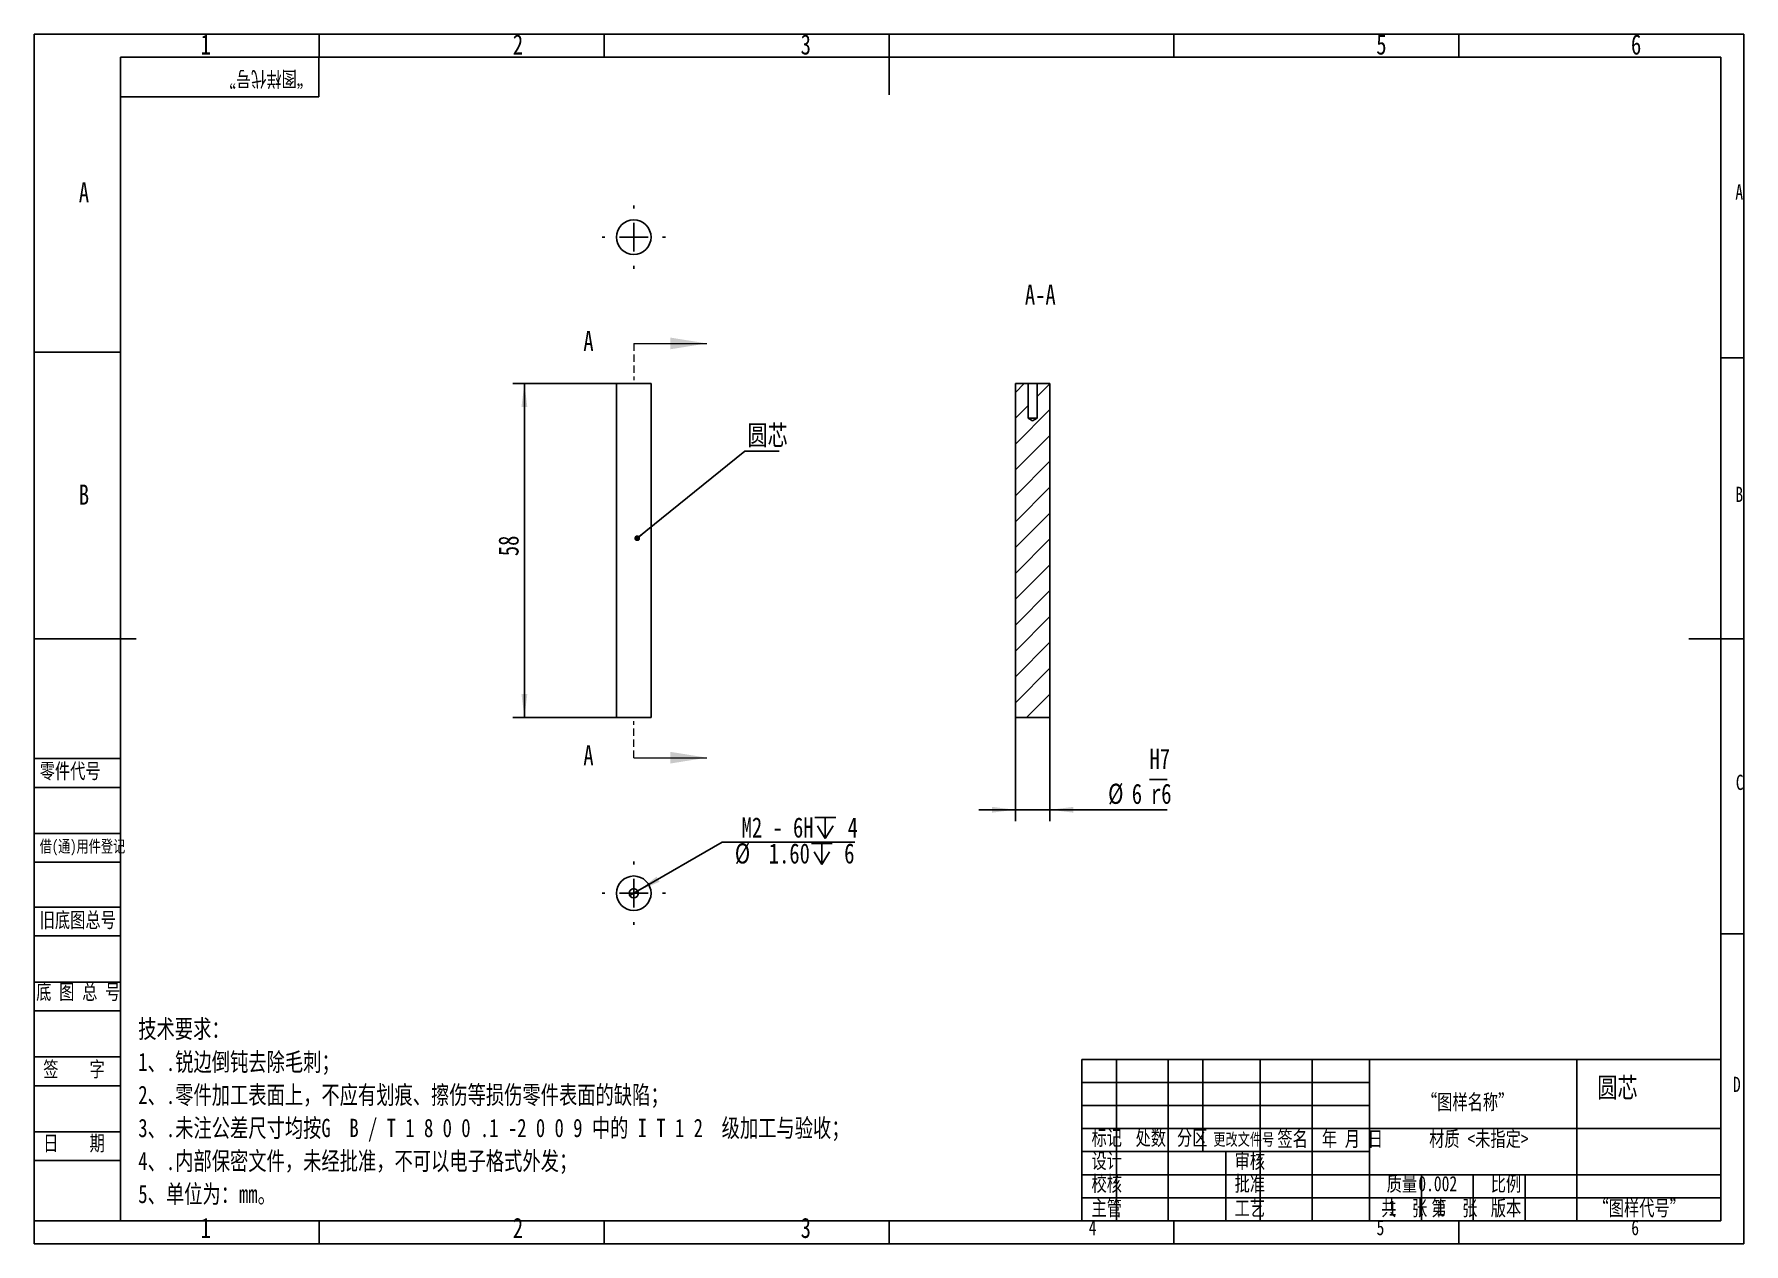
# Model space of a CAD drawing. Header units: millimetres. Extents: x 0 to 297, y 0 to 210.
import ezdxf

# ---------------------------------------------------------------- set-up
doc = ezdxf.new("R2010")
doc.units = ezdxf.units.MM
doc.linetypes.add('HIDDEN', pattern=[1.905, 1.27, -0.635])
doc.layers.add('图框', color=7, linetype='Continuous')
doc.layers.add('粗实线层', color=7, linetype='Continuous', lineweight=25)
doc.styles.add('SLDTEXTSTYLE0', font='HYSWLONGFANGSONG.TTF', dxfattribs={"bigfont": 'bigfont'})
doc.styles.add('SLDTEXTSTYLE1', font='HYSWLONGFANGSONG.TTF')
doc.styles.add('SLDTEXTSTYLE2', font='长仿宋体', dxfattribs={"bigfont": 'bigfont'})
doc.styles.get("Standard").update_dxf_attribs({"font": 'HYSWLONGFANGSONG.TTF'})
doc.dimstyles.new('SLDDIMSTYLE0', dxfattribs={"dimtxt": 3.5, "dimasz": 4.08, "dimexe": 0, "dimexo": 0.0625, "dimgap": 0.875, "dimtad": 2, "dimrnd": 1e-09, "dimzin": 12, "dimdsep": 46, "dimtxsty": 'SLDTEXTSTYLE1', "dimsah": 1, "dimcen": 0.09, "dimadec": 0, "dimazin": 3, "dimtfac": 1, "dimtofl": 0, "dimtmove": 0, "dimatfit": 3, "dimfxl": 0, "dimfrac": 2, "dimtolj": 1, "dimtzin": 12, "dimarcsym": 0})
doc.dimstyles.new('SLDDIMSTYLE1', dxfattribs={"dimtxt": 0.18, "dimasz": 1.016, "dimexe": 0, "dimexo": 0.0625, "dimgap": 0, "dimtad": 0, "dimtih": 1, "dimtoh": 1, "dimdec": 0, "dimrnd": 1e-09, "dimzin": 0, "dimdsep": 46, "dimtxsty": 'Standard', "dimblk1": 'DOT', "dimblk2": 'DOT', "dimsah": 1, "dimcen": 0.09, "dimadec": 0, "dimazin": 0, "dimtfac": 1.016, "dimtdec": 0, "dimtofl": 0, "dimtmove": 0, "dimatfit": 3, "dimldrblk": 'DOT', "dimfxl": 0, "dimfrac": 2, "dimtolj": 1, "dimtzin": 0, "dimarcsym": 0})
doc.dimstyles.new('SLDDIMSTYLE2', dxfattribs={"dimtxt": 3.5, "dimasz": 4.08, "dimexe": 0, "dimexo": 0.0625, "dimgap": 0.875, "dimtad": 0, "dimtih": 1, "dimtoh": 1, "dimdec": 6, "dimrnd": 1e-09, "dimzin": 12, "dimdsep": 46, "dimtxsty": 'SLDTEXTSTYLE1', "dimblk1": 'NONE', "dimsah": 1, "dimcen": 0, "dimadec": 0, "dimazin": 3, "dimtfac": 1, "dimtmove": 0, "dimatfit": 3, "dimldrblk": 'NONE', "dimfxl": 0, "dimfrac": 2, "dimtolj": 1, "dimtzin": 12, "dimarcsym": 0})
doc.dimstyles.new('SLDDIMSTYLE3', dxfattribs={"dimtxt": 3.5, "dimasz": 4.08, "dimexe": 0, "dimexo": 0.0625, "dimgap": 0.875, "dimtad": 2, "dimrnd": 1e-09, "dimzin": 12, "dimdsep": 46, "dimtxsty": 'SLDTEXTSTYLE1', "dimsah": 1, "dimcen": 0.09, "dimadec": 0, "dimazin": 3, "dimtfac": 1, "dimtmove": 0, "dimatfit": 0, "dimfxl": 0, "dimfrac": 2, "dimtolj": 1, "dimarcsym": 0})

# ---------------------------------------------------------------- blocks, each defined once
blk = doc.blocks.new('SW_NOTE_0')
at = {"layer": '图框', "color": 0, "char_height": 3.175, "attachment_point": 1, "style": 'SLDTEXTSTYLE0'}
for s, insert in [('\\M+18B5A术\\M+19776\\M+18B81\\M+18146', (0, 4.09)), ('1\\M+18141.锐边\\M+1937C钝\\M+18B8E\\M+18F9C\\M+196D1\\M+18E68\\M+18147', (0, -1.64)), ('2\\M+18141.\\M+197EB\\M+18C8F\\M+189C1\\M+18D48\\M+1955C\\M+196CA\\M+18FE3\\M+18143\\M+19573应\\M+1974C划\\M+18DAD\\M+18141\\M+18E43伤\\M+19399损伤\\M+197EB\\M+18C8F\\M+1955C\\M+196CA\\M+19349\\M+1E39E\\M+1E89C\\M+18147', (0, -7.37)), ('3\\M+18141.\\M+196A2\\M+1928D\\M+18CF6\\M+18DB7\\M+18EDA\\M+190A1\\M+18BCF\\M+188C2G  B / T 1 8 0 0 .1 -2 0 0 9 \\M+19286\\M+19349 I T 1 2  级\\M+189C1\\M+18D48\\M+1975E验\\M+19DBE\\M+18147', (0, -13.11)), ('4\\M+18141.\\M+193E0\\M+19594\\M+195DB\\M+196A7\\M+195B6\\M+18C8F\\M+18143\\M+196A2经\\M+194E1\\M+18F79\\M+18143\\M+19573\\M+189C2\\M+188C8电\\M+18E71\\M+18A69\\M+18EAE\\M+18A4F发\\M+18147', (0, -18.84)), ('5\\M+18141单\\M+188CA为\\M+18146mm\\M+18142', (0, -24.57))]:
    blk.add_mtext(s, dxfattribs=dict(at, insert=insert))
blk = doc.blocks.new('_D')
at = {"layer": '图框'}
for p, q in [((101.16, 149.54), (83.16, 149.54)), ((85.16, 149.54), (85.16, 91.54)), ((101.16, 91.54), (83.16, 91.54))]:
    blk.add_line(p, q, dxfattribs=at)
for points in [[(85.16, 149.54), (84.65, 145.46), (85.67, 145.46)], [(85.16, 91.54), (85.67, 95.62), (84.65, 95.62)]]:
    blk.add_solid(points, dxfattribs=at)
at = {"layer": '图框', "insert": (80.65, 119.57), "char_height": 3.5, "attachment_point": 1, "rotation": 90, "style": 'SLDTEXTSTYLE1'}
blk.add_mtext('58', dxfattribs=at)
blk = doc.blocks.new('SW_NOTE_1')
at = {"layer": '图框', "color": 0}
blk.add_line((6, 0), (0, 0), dxfattribs=at)
at = {"layer": '图框', "color": 0, "insert": (0.47, 4.53), "char_height": 3.5, "attachment_point": 1, "style": 'SLDTEXTSTYLE0'}
blk.add_mtext('圆\\M+19063', dxfattribs=at)
blk = doc.blocks.new('_DOT')
at = {"color": 0, "linetype": 'ByBlock', "lineweight": -2}
blk.add_line((-0.5, 0), (-1, 0), dxfattribs=at)
at = {"color": 0, "linetype": 'ByBlock', "const_width": 0.5}
blk.add_lwpolyline([(-0.25, 0, 1), (0.25, 0, 1)], format="xyb", close=True, dxfattribs=at)
blk = doc.blocks.new('SW_CENTERMARKSYMBOL_0')
at = {"layer": '图框', "color": 0}
for p, q in [((0, 5), (0, 5.5)), ((-5, 0), (-5.5, 0)), ((0, 0), (-2.5, 0)), ((0, 0), (0, 2.5)), ((0, 0), (0, -2.5)), ((0, 0), (2.5, 0)), ((5, 0), (5.5, 0)), ((0, -5), (0, -5.5))]:
    blk.add_line(p, q, dxfattribs=at)
blk = doc.blocks.new('SW_SYMBOL_HOLE_DEPTH')
at = {"layer": '图框', "color": 0}
for p, q in [((0, 875), (800, 875)), ((400, 875), (400, 75)), ((100, 555), (400, 75)), ((700, 555), (400, 75))]:
    blk.add_line(p, q, dxfattribs=at)
blk = doc.blocks.new('_D_1')
at = {"layer": '图框'}
for p, q in [((104.85, 61.44), (119.52, 69.9)), ((119.52, 69.9), (142.59, 69.9)), ((103.46, 60.65), (104.85, 61.44))]:
    blk.add_line(p, q, dxfattribs=at)
blk.add_solid([(104.85, 61.44), (108.64, 63.04), (108.13, 63.92)], dxfattribs=at)
at = {"layer": '图框', "xscale": 0.004511737089201878, "yscale": 0.004511737089201878, "zscale": 0.004511737089201878}
for p in [(135.63, 70.23), (135.03, 65.72)]:
    blk.add_blockref('SW_SYMBOL_HOLE_DEPTH', p, dxfattribs=at)
at = {"layer": '图框', "char_height": 3.5, "attachment_point": 1, "style": 'SLDTEXTSTYLE1'}
for s, insert in [(' M2 - 6H ', (121.11, 74.22)), (' 4', (139.53, 74.22)), ('%%c', (121.72, 69.72)), (' 1.60 ', (125.83, 69.71)), (' 6', (138.93, 69.71))]:
    blk.add_mtext(s, dxfattribs=dict(at, insert=insert))
blk = doc.blocks.new('_NONE')
blk = doc.blocks.new('SW_CENTERMARKSYMBOL_1')
at = {"layer": '图框', "color": 0}
for p, q in [((0, 5), (0, 5.5)), ((-5, 0), (-5.5, 0)), ((0, 0), (-2.5, 0)), ((0, 0), (0, 2.5)), ((0, 0), (0, -2.5)), ((0, 0), (2.5, 0)), ((5, 0), (5.5, 0)), ((0, -5), (0, -5.5))]:
    blk.add_line(p, q, dxfattribs=at)
blk = doc.blocks.new('_D_2')
at = {"layer": '图框'}
for p, q in [((170.46, 91.54), (170.46, 73.54)), ((176.46, 91.54), (176.46, 73.54)), ((193.75, 80.77), (196.81, 80.77)), ((170.46, 75.54), (164.11, 75.54)), ((176.46, 75.54), (170.46, 75.54)), ((176.46, 75.54), (196.81, 75.54))]:
    blk.add_line(p, q, dxfattribs=at)
for points in [[(170.46, 75.54), (166.38, 76.05), (166.38, 75.04)], [(176.46, 75.54), (180.54, 75.04), (180.54, 76.05)]]:
    blk.add_solid(points, dxfattribs=at)
at = {"layer": '图框', "char_height": 3.5, "attachment_point": 1, "style": 'SLDTEXTSTYLE1'}
for s, insert in [('H7', (193.75, 86.14)), ('%%c', (186.57, 80.07)), ('6', (190.68, 80.06)), ('r6', (194.01, 80.07))]:
    blk.add_mtext(s, dxfattribs=dict(at, insert=insert))

msp = doc.modelspace()

# ---------------------------------------------------------------- hatches: boundary and pattern name
at = {"layer": '图框', "linetype": 'Continuous', "lineweight": 18}
h = msp.add_hatch(dxfattribs=at)
h.set_pattern_fill('ANSI31', color=256, angle=3e-322, style=0)
h.paths.add_polyline_path([(170.4554067, 149.5440395), (170.4554067, 91.5440395), (176.4554067, 91.5440395), (176.4554067, 149.5440395), (174.2554067, 149.5440395), (174.2554067, 143.5440395), (173.4554067, 143.063351), (172.6554067, 143.5440395), (172.6554067, 149.5440395)], flags=0)

# ---------------------------------------------------------------- linework, layer by layer
at = {"color": 7, "linetype": 'HIDDEN', "lineweight": 18}
for p, q in [((104.1577987, 156.5040395), (104.1577987, 150.1540395)), ((104.1577987, 84.5840395), (104.1577987, 90.9340395))]:
    msp.add_line(p, q, dxfattribs=at)
at = {"color": 7, "linetype": 'Continuous', "lineweight": 18}
for p, q in [((104.1577987, 156.5040395), (116.8577987, 156.5040395)), ((104.1577987, 84.5840395), (116.8577987, 84.5840395))]:
    msp.add_line(p, q, dxfattribs=at)
at = {"color": 7, "linetype": 'Continuous', "lineweight": 25}
for p, q in [((101.1577987, 149.5440378), (101.1577987, 91.5440395)), ((101.1577987, 149.5440378), (104.1577987, 149.5440378)), ((104.1577987, 149.5440378), (107.1577988, 149.5440378)), ((107.1577988, 91.5440395), (107.1577988, 149.5440378)), ((172.6554068, 149.5440378), (170.4554067, 149.5440378)), ((170.4554067, 91.5440395), (170.4554067, 149.5440378)), ((172.6554068, 149.5440378), (172.6554068, 143.5440405)), ((174.2554067, 149.5440378), (172.6554068, 149.5440378)), ((174.2554067, 143.5440405), (174.2554067, 149.5440378)), ((176.4554068, 149.5440378), (174.2554067, 149.5440378)), ((176.4554068, 149.5440378), (176.4554068, 91.5440395)), ((172.6554068, 143.5440405), (173.4554067, 143.0633514)), ((174.2554067, 143.5440405), (172.6554068, 143.5440405)), ((173.4554067, 143.0633514), (174.2554067, 143.5440405)), ((101.1577987, 91.5440395), (104.1577987, 91.5440395)), ((104.1577987, 91.5440395), (107.1577988, 91.5440395)), ((176.4554068, 91.5440395), (170.4554067, 91.5440395))]:
    msp.add_line(p, q, dxfattribs=at)
for centre, radius in [((104.1577987, 174.9554913), 3), ((104.1577987, 61.0456647), 3), ((104.1577987, 61.0456647), 0.8)]:
    msp.add_circle(centre, radius, dxfattribs=at)
at = {"color": 7, "linetype": 'Continuous', "lineweight": 18}
for points in [[(116.8577987, 156.5040395), (110.5077987, 157.5200395), (110.5077987, 155.4880395)], [(116.8577987, 84.5840395), (110.5077987, 85.6000395), (110.5077987, 83.5680395)]]:
    msp.add_solid(points, dxfattribs=at)
at = {"layer": '图框'}
for p, q in [((0, 0.1898854), (0, 210.1898854)), ((0, 210.1898854), (297, 210.1898854)), ((49.5, 210.1898854), (49.5, 206.1898854)), ((99, 210.1898854), (99, 206.1898854)), ((198, 210.1898854), (198, 206.1898854)), ((247.5, 210.1898854), (247.5, 206.1898854)), ((297, 0.1898854), (297, 210.1898854)), ((0, 155), (15, 155)), ((297, 154), (293, 154)), ((0, 84.4305137), (15, 84.4305137)), ((0, 79.4305137), (15, 79.4305137)), ((0, 71.4305137), (15, 71.4305137)), ((0, 66.4305137), (15, 66.4305137)), ((0, 58.63992), (15, 58.63992)), ((0, 53.63992), (15, 53.63992)), ((297, 54), (293, 54)), ((0, 45.63992), (15, 45.63992)), ((0, 40.63992), (15, 40.63992)), ((0, 32.63992), (15, 32.63992)), ((0, 27.63992), (15, 27.63992)), ((182, 28.1898854), (232, 28.1898854)), ((182, 24.1898854), (232, 24.1898854)), ((0, 19.63992), (15, 19.63992)), ((0, 14.63992), (15, 14.63992)), ((241, 11.1898854), (241, 12.1898854)), ((259, 11.1898854), (259, 12.1898854)), ((241, 11.1898854), (241, 4.1898854)), ((259, 11.1898854), (259, 4.1898854)), ((49.5, 0.1898854), (49.5, 4.1898854)), ((99, 0.1898854), (99, 4.1898854)), ((198, 0.1898854), (198, 4.1898854)), ((247.5, 0.1898854), (247.5, 4.1898854)), ((0, 0.1898854), (297, 0.1898854))]:
    msp.add_line(p, q, dxfattribs=at)
at = {"layer": '图框', "lineweight": 25}
for p, q in [((148.5, 210.1898854), (148.5, 199.6589885)), ((0, 105.1898854), (17.7254431, 105.1898854)), ((297, 105.1898854), (287.4403824, 105.1898854)), ((182, 32.1898854), (182, 4.1898854)), ((182, 32.1898854), (293, 32.1898854)), ((188, 32.1898854), (188, 4.1898854)), ((197, 32.1898854), (197, 25.1898854)), ((203, 32.1898854), (203, 16.1898854)), ((213, 32.1898854), (213, 4.1898854)), ((222, 32.1898854), (222, 4.1898854)), ((232, 32.1898854), (232, 4.1898854)), ((268, 32.1898854), (268, 4.1898854)), ((197, 25.1898854), (197, 4.1898854)), ((182, 20.1898854), (293, 20.1898854)), ((182, 16.1898854), (232, 16.1898854)), ((207, 16.1898854), (206.9955958, 4.1898854)), ((182, 12.1898854), (293, 12.1898854)), ((250, 12.1898854), (250, 4.1898854)), ((182, 8.1898854), (209.8897139, 8.1898854)), ((209.8897139, 8.1898854), (293, 8.1898854)), ((0, 4.1898854), (293, 4.1898854)), ((148.5, 0.1898854), (148.5, 4.1898854))]:
    msp.add_line(p, q, dxfattribs=at)
at = {"layer": '图框', "linetype": 'Continuous', "lineweight": 25}
for p, q in [((15, 4.1898854), (15, 206.1898854)), ((15, 206.1898854), (293, 206.1898854)), ((293, 4.1898854), (293, 206.1898854))]:
    msp.add_line(p, q, dxfattribs=at)
at = {"layer": '粗实线层'}
for p, q in [((49.4338623, 199.3111426), (49.4338623, 206.1898854)), ((15, 199.3111426), (49.4338623, 199.3111426))]:
    msp.add_line(p, q, dxfattribs=at)

# ---------------------------------------------------------------- block references
at = {"layer": '图框'}
for name, p in [('SW_CENTERMARKSYMBOL_0', (104.1577987, 174.9554913)), ('SW_NOTE_1', (123.4427861, 137.7860698)), ('SW_CENTERMARKSYMBOL_1', (104.1577987, 61.0456647)), ('SW_NOTE_0', (18.0792301, 35.0000324))]:
    msp.add_blockref(name, p, dxfattribs=at)

# ---------------------------------------------------------------- texts
at = {"color": 7, "linetype": 'Continuous', "char_height": 3.5, "attachment_point": 1, "style": 'SLDTEXTSTYLE1'}
for insert in [(95.3988035, 158.6693834), (95.3988035, 86.7493834)]:
    msp.add_mtext('A', dxfattribs=dict(at, insert=insert))
at = {"layer": '图框'}
for s, insert, char_height, attachment_point, style in [('1', (29.7944444, 210.1591163), 3.5, 2, 'SLDTEXTSTYLE1'), ('2', (84.0444444, 210.1591163), 3.5, 2, 'SLDTEXTSTYLE1'), ('3', (134.0444444, 210.1591163), 3.5, 2, 'SLDTEXTSTYLE1'), ('5', (234.0444444, 210.1591163), 3.5, 2, 'SLDTEXTSTYLE1'), ('6', (278.296875, 210.1591163), 3.5, 2, 'SLDTEXTSTYLE1'), ('A', (8.6454374, 184.4992994), 3.5, 2, 'SLDTEXTSTYLE1'), ('A', (296.2021159, 184.1241742), 2.6458333, 2, 'SLDTEXTSTYLE1'), ('A-A', (174.7824901, 166.7307767), 3.5, 2, 'SLDTEXTSTYLE1'), ('B', (8.6454374, 131.9992994), 3.5, 2, 'SLDTEXTSTYLE1'), ('B', (296.2021159, 131.6241742), 2.6458333, 2, 'SLDTEXTSTYLE1'), ('\\M+197EB\\M+18C8F\\M+191E3\\M+18D86', (0.9581272, 83.6056506), 2.645833333, 1, 'SLDTEXTSTYLE0'), ('C', (296.2847982, 81.6241742), 2.6458333, 2, 'SLDTEXTSTYLE1'), ('\\M+18ED8(\\M+192CA)\\M+19770\\M+18C8F\\M+1936F记', (0.9581272, 70.2590748), 2.116666667, 1, 'SLDTEXTSTYLE0'), ('\\M+18B8C\\M+192EA图总\\M+18D86', (0.9581272, 57.7357951), 2.645833333, 1, 'SLDTEXTSTYLE0'), ('\\M+192EA 图 总 \\M+18D86', (0.3407661, 45.256581), 2.645833333, 1, 'SLDTEXTSTYLE0'), ('  签    \\M+18E9A', (5.5692919, 31.8268709), 2.645833333, 2, 'SLDTEXTSTYLE0'), ('圆\\M+19063', (271.5611052, 29.0654471), 3.5, 1, 'SLDTEXTSTYLE0'), ('D', (295.7847982, 29.1863632), 2.6458333, 2, 'SLDTEXTSTYLE1'), ('\\M+18167图样\\M+196BC\\M+18FCC\\M+18168', (249.0261416, 26.1304851), 2.645833333, 2, 'SLDTEXTSTYLE0'), ('  \\M+193FA    \\M+18AFA', (5.5692919, 18.9810516), 2.645833333, 2, 'SLDTEXTSTYLE0'), ('标记', (186.3293911, 19.9220239), 2.64583333, 2, 'SLDTEXTSTYLE0'), ('处\\M+19094', (193.975889, 19.9220239), 2.64583333, 2, 'SLDTEXTSTYLE0'), ('\\M+195AA\\M+18BE6', (201.178539, 19.9220239), 2.645833333, 2, 'SLDTEXTSTYLE0'), ('\\M+18D58\\M+189FC\\M+195B6\\M+18C8F\\M+18D86', (210.1291624, 19.3780635), 2.116666667, 2, 'SLDTEXTSTYLE0'), ('签\\M+196BC', (218.6157133, 19.7313853), 2.64583333, 2, 'SLDTEXTSTYLE0'), ('\\M+1944E \\M+18C8E \\M+193FA', (229.0076642, 19.7313853), 2.645833333, 2, 'SLDTEXTSTYLE0'), ('\\M+18DDE质 <\\M+196A2\\M+18E77\\M+192E8>', (250.9768311, 19.7313853), 2.645833333, 2, 'SLDTEXTSTYLE0'), ('设计', (186.3293911, 15.9155015), 2.64583333, 2, 'SLDTEXTSTYLE0'), ('审\\M+18A6A', (211.1836143, 15.9155015), 2.64583333, 2, 'SLDTEXTSTYLE0'), ('\\M+18D5A\\M+18A6A', (186.3293911, 11.955898), 2.645833333, 2, 'SLDTEXTSTYLE0'), ('\\M+194E1\\M+18F79', (211.1836143, 11.955898), 2.645833333, 2, 'SLDTEXTSTYLE0'), ('质\\M+197CA', (237.604791, 11.955898), 2.64583333, 2, 'SLDTEXTSTYLE0'), ('0.002', (240.4566204, 11.955898), 2.64583333, 1, 'SLDTEXTSTYLE1'), ('\\M+194E4\\M+197E1', (255.6860482, 11.955898), 2.645833333, 2, 'SLDTEXTSTYLE0'), ('\\M+18EE5\\M+18AC7', (186.3293911, 7.7093879), 2.645833333, 2, 'SLDTEXTSTYLE0'), ('\\M+18D48艺', (211.1836143, 7.7093879), 2.64583333, 2, 'SLDTEXTSTYLE0'), ('\\M+18BA4  张 ', (238.008941, 7.7093879), 2.645833333, 2, 'SLDTEXTSTYLE0'), ('1', (235.2749247, 7.7093879), 2.6458333, 1, 'SLDTEXTSTYLE1'), ('\\M+191E6  张', (246.7180524, 7.7093879), 2.645833333, 2, 'SLDTEXTSTYLE0'), ('1', (243.6150616, 7.7093879), 2.6458333, 1, 'SLDTEXTSTYLE1'), ('\\M+194C5\\M+1967B', (255.6860482, 7.7093879), 2.645833333, 2, 'SLDTEXTSTYLE0'), ('\\M+18167图样\\M+191E3\\M+18D86\\M+18168', (270.8413439, 7.7093879), 2.645833333, 1, 'SLDTEXTSTYLE0'), ('1', (29.7944444, 4.7007521), 3.5, 2, 'SLDTEXTSTYLE1'), ('2', (84.0444444, 4.7007521), 3.5, 2, 'SLDTEXTSTYLE1'), ('3', (134.0444444, 4.7007521), 3.5, 2, 'SLDTEXTSTYLE1'), ('4', (183.8748264, 4.3256269), 2.6458333, 2, 'SLDTEXTSTYLE1'), ('5', (233.8748264, 4.3256269), 2.6458333, 2, 'SLDTEXTSTYLE1'), ('6', (278.1248264, 4.3256269), 2.6458333, 2, 'SLDTEXTSTYLE1')]:
    msp.add_mtext(s, dxfattribs=dict(at, insert=insert, char_height=char_height, attachment_point=attachment_point, style=style))
at = {"layer": '图框', "insert": (48.322979, 201.0735137), "char_height": 2.645833333, "attachment_point": 1, "rotation": 180, "style": 'SLDTEXTSTYLE2'}
msp.add_mtext('\\M+18167图样\\M+191E3\\M+18D86\\M+18168', dxfattribs=at)

# ---------------------------------------------------------------- dimensions: what is measured, and where the dimension line sits
at = {"layer": '图框'}
dim = msp.add_linear_dim(base=(85.1577987, 91.5440395), p1=(101.1577987, 149.5440395), p2=(101.1577987, 91.5440395), angle=90, dimstyle='SLDDIMSTYLE0', dxfattribs=at)
dim.commit()
dim.dimension.update_dxf_attribs({"geometry": '_D', "text_midpoint": (85.1577987, 121.1063769), "dimtype": 160})
dim = msp.add_linear_dim(base=(170.4554067, 75.5440395), p1=(176.4554067, 91.5440395), p2=(170.4554067, 91.5440395), text='%%c<>\\SH7/r6;', dimstyle='SLDDIMSTYLE3', dxfattribs=at)
dim.commit()
dim.dimension.update_dxf_attribs({"geometry": '_D_2', "text_midpoint": (191.6893957, 75.5440395), "dimtype": 160})
dim = msp.add_diameter_dim_2p(p1=(103.4645688, 60.646375), p2=(104.8510286, 61.4449545), text=' M2 - 6H {\\fGDT;x} 4\\P%%c 1.60 {\\fGDT;x} 6\\P', dimstyle='SLDDIMSTYLE2', override={"dimpost": '<>'}, dxfattribs=at)
dim.commit()
dim.dimension.update_dxf_attribs({"geometry": '_D_1', "text_midpoint": (131.8525306, 69.7128379), "dimtype": 163})

# ---------------------------------------------------------------- leaders
msp.add_leader([(104.7619183, 122.6886648), (123.4427861, 137.7860698)], dimstyle='SLDDIMSTYLE1', dxfattribs=at)

doc.saveas('drawing.dxf')
